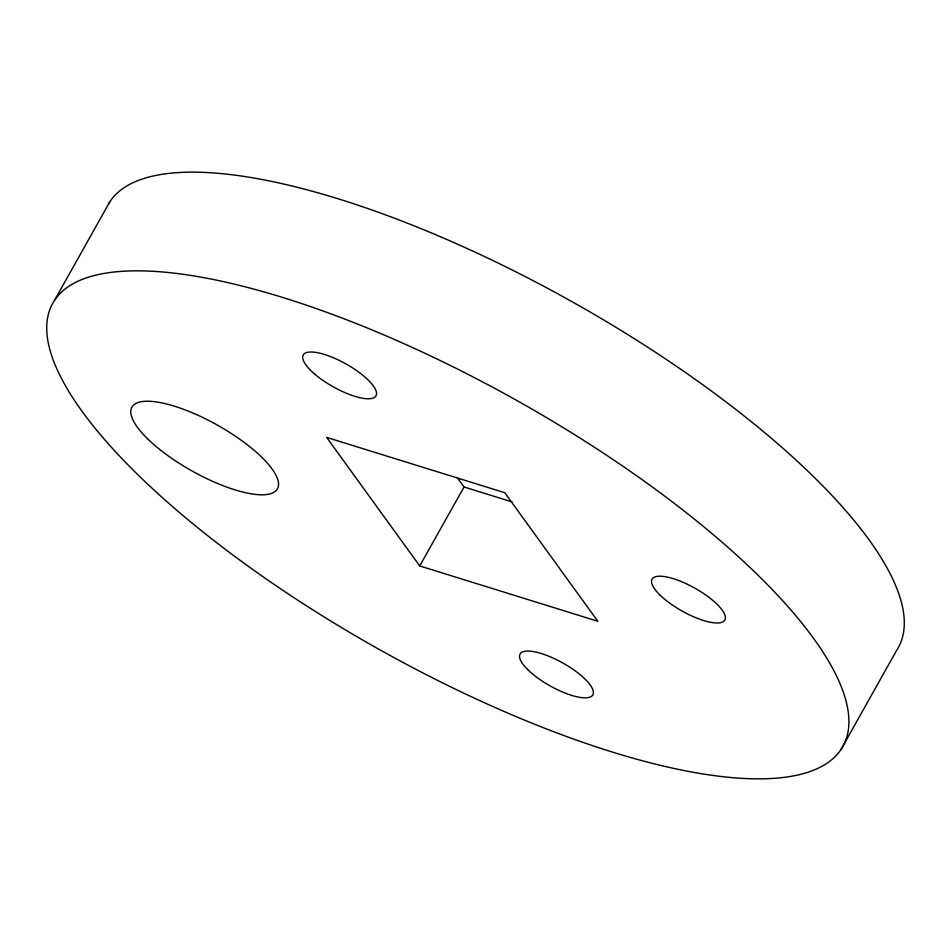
<?xml version="1.0" encoding="UTF-8"?>
<svg xmlns="http://www.w3.org/2000/svg" width="951" height="951" viewBox="0 0 951 951"><rect width="100%" height="100%" fill="white"/><g stroke="black" fill="none" stroke-linecap="round" stroke-linejoin="round"><path stroke-width="1.43" d="M54.492 300.397L109.876 201.707M419.724 565.952L326.668 437.401L504.767 492.713L597.822 621.265L419.724 565.952L464.04 486.995L457.074 477.378M841.124 749.293A452.949 142.222 29.3 0 0 319.227 309.622A452.949 142.222 29.3 0 0 183.079 515.62A452.949 142.222 29.3 0 0 841.124 749.293L896.508 650.603A452.949 142.222 29.3 0 0 578.018 305.069A452.949 142.222 29.3 0 0 108.438 204.037M464.04 486.995L512.09 501.914M659.851 594.91A41.725 13.1 29.3 0 0 723.022 621.799A41.725 13.1 29.3 0 0 682.568 582.095A41.725 13.1 29.3 0 0 659.851 594.91M148.332 439.528A83.438 26.2 29.3 0 0 274.233 492.107A83.438 26.2 29.3 0 0 191.424 412.413A83.438 26.2 29.3 0 0 148.332 439.528M527.579 669.492A41.725 13.1 29.3 0 0 590.856 696.726A41.725 13.1 29.3 0 0 550.962 657.117A41.725 13.1 29.3 0 0 527.579 669.492M315.102 374.432A41.725 13.1 29.3 0 0 375.8 396.103A41.725 13.1 29.3 0 0 327.917 355.615A41.725 13.1 29.3 0 0 315.102 374.432"/></g></svg>
